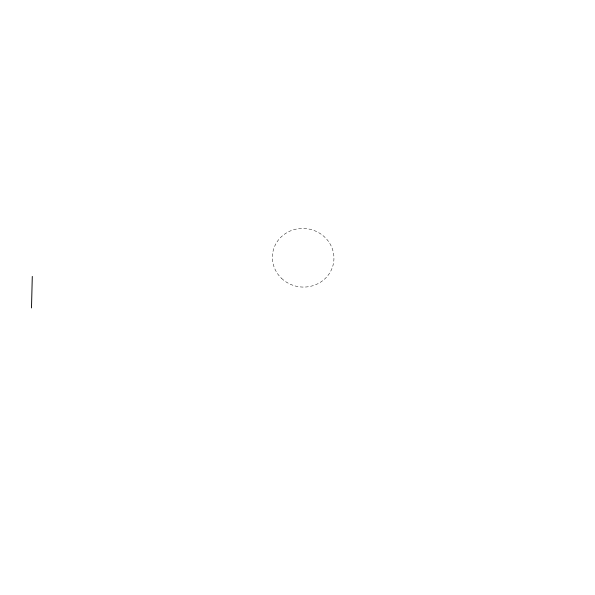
<?xml version="1.0" encoding="UTF-8"?>
<svg xmlns="http://www.w3.org/2000/svg" width="595" height="595" viewBox="0 0 595 595"><rect width="100%" height="100%" fill="white"/><g stroke="black" fill="none" stroke-linecap="round" stroke-linejoin="round"><path stroke-width="0.45" stroke-dasharray="2.98 2.23" d="M281.576 278.386A30.821 29.296 8.1 0 0 332.962 265.511A30.821 29.296 8.1 0 0 294.927 229.402A30.821 29.296 8.1 0 0 281.576 278.386"/><path stroke-width="0.89" d="M31.49 307.935L32.294 276.43"/></g></svg>
